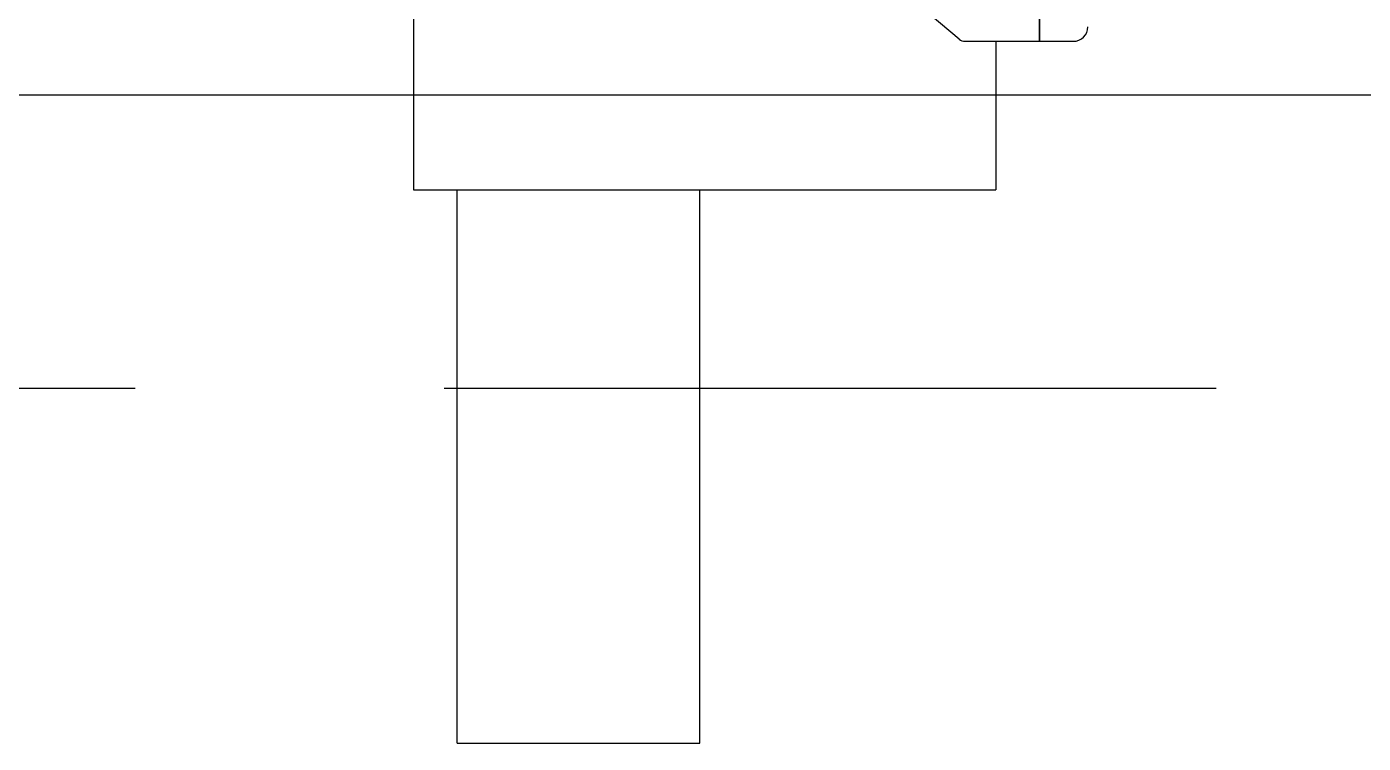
# Model space of a CAD drawing. Extents: x -1899985 to -450366, y 556196 to 2151267.
# Drawn here: x -632365.2 to -631932.3, y 577242.6 to 577474.5 of the extents above; entities that cross this region are included whole.
import ezdxf

# ---------------------------------------------------------------- set-up
doc = ezdxf.new("R2010")
doc.units = 0
doc.header["$LTSCALE"] = 1000
doc.header["$MEASUREMENT"] = 0
doc.linetypes.add('DASH', pattern=[0.35, 0.25, -0.1])
for name, color, linetype in [('A-LIN-V', 9, 'Continuous'), ('EWHS5T6M-1', 7, 'Continuous'), ('EWHS5T6M-3', 7, 'Continuous'), ('FHSGH10105-主梁-06', 7, 'Continuous'), ('S-SB', 21, 'Continuous'), ('取电臂', 7, 'Continuous')]:
    doc.layers.add(name, color=color, linetype=linetype)
doc.layers.add('A-加建区域', color=47, linetype='Continuous', plot=False)

# ---------------------------------------------------------------- blocks, each defined once
blk = doc.blocks.new('w432424324')
at = {"layer": 'A-加建区域', "linetype": 'DASH'}
blk.add_lwpolyline([(-750464.66, 577357.45), (-768794.66, 577357.45)], dxfattribs=at)
blk = doc.blocks.new('吊车5')
at = {"layer": 'EWHS5T6M-1', "color": 3, "linetype": 'Continuous'}
for p, q in [((1559772.41, -79715.89), (1559772.41, -79836.34)), ((1559772.41, -79715.89), (1559772.41, -79836.34)), ((1559960.98, -79788.29), (1559960.98, -79836.34)), ((1559960.98, -79788.29), (1559960.98, -79836.34)), ((1559784.98, -79836.34), (1559898.12, -79836.34)), ((1559784.98, -79836.34), (1559786.55, -79836.34)), ((1559865.12, -79836.34), (1559898.12, -79836.34))]:
    blk.add_line(p, q, dxfattribs=at)
at = {"layer": 'EWHS5T6M-3', "color": 3, "linetype": 'Continuous'}
for p, q in [((1559975.12, -79788.29), (1559975.12, -79617.45)), ((1559772.41, -79715.89), (1559772.41, -79836.34)), ((1559772.41, -79715.89), (1559772.41, -79836.34)), ((1559975.12, -79732.15), (1559975.12, -79788.29)), ((1559949.1, -79787.55), (1559917.57, -79761.09)), ((1559975.12, -79788.29), (1559951.12, -79788.29)), ((1559960.98, -79788.29), (1559960.98, -79836.34)), ((1559960.98, -79788.29), (1559960.98, -79836.34)), ((1559975.12, -79788.29), (1559960.98, -79788.29)), ((1559986.12, -79788.29), (1559975.12, -79788.29)), ((1559986.12, -79788.29), (1559975.12, -79788.29)), ((1559772.41, -79836.34), (1559784.98, -79836.34)), ((1559772.41, -79836.34), (1559784.98, -79836.34)), ((1559784.98, -79836.34), (1559948.41, -79836.34)), ((1559784.98, -79836.34), (1559786.55, -79836.34)), ((1559865.12, -79836.34), (1559948.41, -79836.34)), ((1559948.41, -79836.34), (1559960.98, -79836.34)), ((1559948.41, -79836.34), (1559960.98, -79836.34))]:
    blk.add_line(p, q, dxfattribs=at)
for centre, radius, start, end in [((1559986.12, -79783.57), 4.71, 270, 0), ((1559986.12, -79783.57), 4.71, 270, 0), ((1559951.12, -79785.14), 3.14, 230, 270)]:
    blk.add_arc(centre, radius, start, end, dxfattribs=at)
at = {"layer": 'FHSGH10105-主梁-06', "color": 3, "linetype": 'Continuous'}
blk.add_line((1555299.54, -79805.62), (1563769.29, -79805.62), dxfattribs=at)
at = {"layer": '取电臂', "color": 3, "linetype": 'Continuous'}
for p, q in [((1559786.55, -80015.48), (1559786.55, -79836.34)), ((1559786.55, -80015.48), (1559786.55, -79836.34)), ((1559865.12, -80015.48), (1559865.12, -79836.34)), ((1559865.12, -80015.48), (1559865.12, -79836.34)), ((1559786.55, -80015.48), (1559792.83, -80015.48)), ((1559786.55, -80015.48), (1559792.83, -80015.48)), ((1559792.83, -80015.48), (1559858.83, -80015.48)), ((1559792.83, -80015.48), (1559858.83, -80015.48)), ((1559858.83, -80015.48), (1559865.12, -80015.48)), ((1559858.83, -80015.48), (1559865.12, -80015.48))]:
    blk.add_line(p, q, dxfattribs=at)
blk = doc.blocks.new('w42432')
at = {"layer": 'S-SB'}
blk.add_blockref('吊车5', (-2227912.34, 657258.07), dxfattribs=at)

msp = doc.modelspace()

# ---------------------------------------------------------------- block references
at = {"layer": 'A-LIN-V'}
for name, p in [('w432424324', (131434.66, 0)), ('w42432', (35900, 0))]:
    msp.add_blockref(name, p, dxfattribs=at)

doc.saveas('drawing.dxf')
